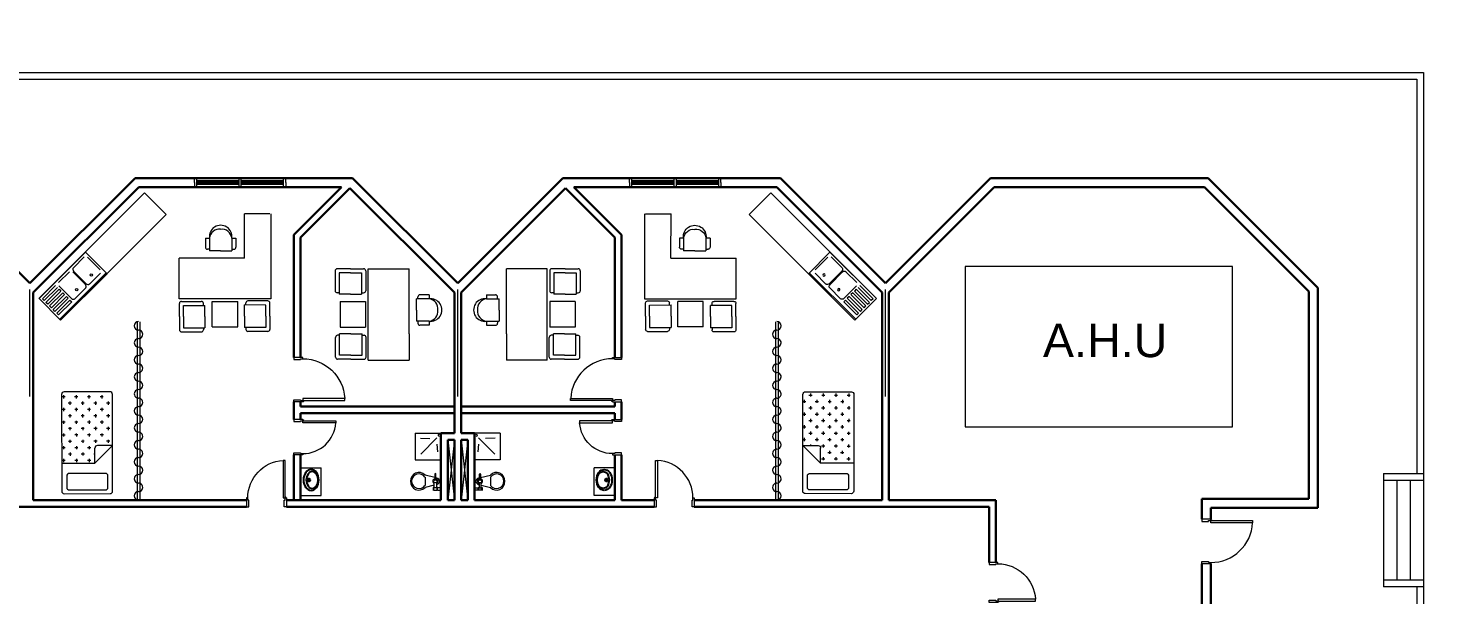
# Model space of a CAD drawing. Extents: x -59 to 582, y -1177 to 100.
# Drawn here: x 274.18 to 305.93, y -846.32 to -833.61 of the extents above; entities that cross this region are included whole.
import ezdxf

# ---------------------------------------------------------------- set-up
doc = ezdxf.new("R2010")
doc.units = 0
doc.header["$LTSCALE"] = 0.15
doc.layers.get('0').update_dxf_attribs({"color": 252})
doc.layers.add('0 sockets', color=252, linetype='Continuous')
doc.layers.add('00', color=252, linetype='Continuous')
for name, color, linetype, lineweight in [('anal', 252, 'Continuous', 20), ('DOOR', 252, 'Continuous', 20), ('FUR', 252, 'Continuous', 9), ('FURNITURE-1', 252, 'Continuous', 9), ('sofa', 252, 'Continuous', 9), ('wall', 252, 'Continuous', 30)]:
    doc.layers.add(name, color=color, linetype=linetype, lineweight=lineweight)
doc.styles.add('ROMAND', font='ROMAND.SHX')

# ---------------------------------------------------------------- blocks, each defined once
blk = doc.blocks.new('WQ')
h = blk.add_hatch(color=6)
h.dxf.hatch_style = 1
h.paths.add_polyline_path([(-126.091, 5), (-126.091, -169.521), (126.091, -169.521), (126.091, 5)])
h.paths.add_polyline_path([(121.091, 0), (121.091, -164.521), (-121.091, -164.521), (-121.091, 0)], flags=16)
at = {"layer": '0 sockets', "color": 3, "style": 'ROMAND'}
blk.add_attdef('ACCESS_CONTROL', (-48.663, 7.622), '', height=7.973, dxfattribs=at)
blk = doc.blocks.new('A$C30776E45')
at = {"layer": 'FUR'}
for p, q in [((1.641, 2.361), (1.851, 2.571)), ((1.915, 2.571), (2.231, 2.256)), ((1.641, 2.361), (1.431, 2.151)), ((1.705, 2.297), (1.528, 2.119)), ((1.705, 2.297), (1.883, 2.474)), ((1.883, 2.474), (2.223, 2.135)), ((0, 0.754), (1.347, 2.101)), ((1.347, 2.101), (2.801, 0.646)), ((1.431, 2.086), (1.746, 1.771)), ((1.528, 2.119), (1.867, 1.779)), ((2.045, 1.957), (1.867, 1.779)), ((2.321, 2.021), (1.917, 1.617)), ((2.045, 1.957), (2.223, 2.135)), ((2.198, 2.159), (2.231, 2.192)), ((2.725, 1.617), (2.321, 2.021)), ((1.843, 1.804), (1.81, 1.771)), ((2.321, 1.213), (1.917, 1.617)), ((2.725, 1.617), (2.321, 1.213)), ((2.678, 1.337), (2.501, 1.159)), ((2.678, 1.337), (2.856, 1.515)), ((3.196, 1.175), (2.856, 1.515)), ((2.881, 1.491), (2.913, 1.523)), ((3.293, 1.208), (2.977, 1.523)), ((1.121, 1.034), (0.421, 0.333)), ((1.121, 1.034), (2.155, 0)), ((2.525, 1.135), (2.493, 1.103)), ((2.808, 0.723), (2.493, 1.038)), ((2.84, 0.82), (2.501, 1.159)), ((3.018, 0.998), (2.84, 0.82)), ((3.018, 0.998), (3.196, 1.175)), ((3.083, 0.933), (3.293, 1.143)), ((0.017, 0.737), (0.421, 0.333)), ((0.938, 0.582), (1.083, 0.726)), ((1.003, 0.517), (1.204, 0.718)), ((1.18, 0.694), (1.148, 0.726)), ((1.382, 0.541), (1.204, 0.718)), ((2.801, 0.646), (2.155, 0)), ((3.083, 0.933), (2.872, 0.723)), ((1.003, 0.517), (0.938, 0.582)), ((1.359, 0.162), (1.56, 0.363)), ((1.382, 0.541), (1.56, 0.363)), ((1.535, 0.339), (1.568, 0.306)), ((1.423, 0.097), (1.359, 0.162)), ((1.423, 0.097), (1.568, 0.242))]:
    blk.add_line(p, q, dxfattribs=at)
for centre, radius, start, end in [((1.883, 2.539), 0.0457, 45, 135), ((2.198, 2.224), 0.0457, 315, 45), ((1.463, 2.119), 0.0457, 135, 225), ((1.778, 1.804), 0.0457, 225, 315), ((2.945, 1.491), 0.0457, 45, 135), ((2.525, 1.07), 0.0457, 135, 225), ((3.26, 1.175), 0.0457, 315, 45), ((1.115, 0.694), 0.0457, 45, 135), ((2.84, 0.755), 0.0457, 225, 315), ((1.157, 0.316), 0.254, 127.4334, 322.5666), ((1.181, 0.379), 0.225, 142.1177, 232.1177), ((1.22, 0.339), 0.225, 217.8823, 307.8823), ((1.535, 0.274), 0.0457, 315, 45)]:
    blk.add_arc(centre, radius, start, end, dxfattribs=at)
blk = doc.blocks.new('A$C48FC3568')
at = {"layer": 'FUR'}
h = blk.add_hatch(dxfattribs=at)
h.set_pattern_fill('CROSS', color=256, scale=0.5, style=0)
h.set_pattern_definition([(0, (-34.60875, 58.23435), (0.125, -0.125), [0.0625, -0.1875]), (270, (-34.5775, 58.2656), (-0.125, -0.125), [0.0625, -0.1875])])
h.paths.add_polyline_path([(1.055, 0.703), (1.055, 1), (0.05, 1, 0.414214), (0, 0.95), (0, 0.05, 0.414214), (0.05, 0), (1.402, 0), (1.402, 0.653), (1.105, 0.653, -0.414214)])
for p, q in [((0, 0.95), (0, 0.05)), ((1.95, 1), (0.05, 1)), ((1.402, 0.653), (1.055, 1)), ((1.055, 1), (1.055, 0.703)), ((1.602, 0.859), (1.602, 0.15)), ((1.877, 0.909), (1.652, 0.909)), ((1.927, 0.15), (1.927, 0.859)), ((2, 0.05), (2, 0.95)), ((1.402, 0.653), (1.105, 0.653)), ((1.402, 0), (1.402, 0.653)), ((1.652, 0.1), (1.877, 0.1)), ((0.05, 0), (1.95, 0))]:
    blk.add_line(p, q, dxfattribs=at)
for centre, start, end in [((0.05, 0.95), 90, 180), ((1.652, 0.859), 90, 180), ((1.877, 0.859), 360, 90), ((1.95, 0.95), 360, 90), ((1.105, 0.703), 180, 270), ((0.05, 0.05), 180, 270), ((1.652, 0.15), 180, 270), ((1.877, 0.15), 270, 0), ((1.95, 0.05), 270, 360)]:
    blk.add_arc(centre, 0.05, start, end, dxfattribs=at)
blk = doc.blocks.new('A$C058220D9')
at = {"layer": 'FUR'}
blk.add_blockref('A$C48FC3568', (0, 0), dxfattribs=at)
blk = doc.blocks.new('D100')
at = {"layer": 'DOOR'}
for points in [[(0.03, 0.2), (0.03, 1.14), (0.078, 1.14), (0.078, 0.2)], [(0.03, 0.2), (0, 0.2), (0, 0), (0.05, 0), (0.05, 0.15), (0.03, 0.15)], [(0.97, 0.2), (1, 0.2), (1, 0), (0.95, 0), (0.95, 0.15), (0.97, 0.15)]]:
    blk.add_lwpolyline(points, close=True, dxfattribs=at)
blk.add_circle((0.02, 0.21), 0.01, dxfattribs=at)
blk.add_arc((0.029, 0.2), 0.941, 0.0029, 86.9663, dxfattribs=at)
blk = doc.blocks.new('ELLIPSE')
blk.add_circle((0.5, 0.5), 0.5)
blk = doc.blocks.new('D80')
at = {"layer": 'DOOR'}
for points in [[(0.03, 0.2), (0.03, 0.94), (0.078, 0.94), (0.078, 0.2)], [(0.03, 0.2), (0, 0.2), (0, 0), (0.05, 0), (0.05, 0.15), (0.03, 0.15)], [(0.77, 0.2), (0.8, 0.2), (0.8, 0), (0.75, 0), (0.75, 0.15), (0.77, 0.15)]]:
    blk.add_lwpolyline(points, close=True, dxfattribs=at)
blk.add_circle((0.02, 0.21), 0.01, dxfattribs=at)
blk.add_arc((0.03, 0.2), 0.74, 0, 86.2769, dxfattribs=at)
blk = doc.blocks.new('D90')
at = {"layer": 'DOOR'}
for points in [[(0.03, 0.2), (0.03, 1.04), (0.078, 1.04), (0.078, 0.2)], [(0.03, 0.2), (0, 0.2), (0, 0), (0.05, 0), (0.05, 0.15), (0.03, 0.15)], [(0.87, 0.2), (0.9, 0.2), (0.9, 0), (0.85, 0), (0.85, 0.15), (0.87, 0.15)]]:
    blk.add_lwpolyline(points, close=True, dxfattribs=at)
blk.add_circle((0.02, 0.21), 0.01, dxfattribs=at)
blk.add_arc((0.025, 0.197), 0.845, 0.2218, 86.3889, dxfattribs=at)
blk = doc.blocks.new('ARCH')
for centre, radius in [((110.058, 389.926), 0.0306), ((110.058, 389.926), 0.0172), ((116.742, 389.926), 0.0306), ((116.742, 389.926), 0.0172)]:
    blk.add_circle(centre, radius)
at = {"layer": 'anal'}
for p, q in [((82.125, 399.075), (132.6, 399.075)), ((132.6, 399.075), (135.075, 399.075)), ((135.075, 399.075), (135.075, 390.6)), ((82.275, 398.925), (132.6, 398.925)), ((132.6, 398.925), (134.925, 398.925)), ((134.925, 398.925), (134.925, 390.6)), ((107.493, 396.6), (107.493, 396.7)), ((107.493, 396.6), (107.493, 396.5)), ((107.543, 396.6), (107.543, 396.7)), ((107.543, 396.5), (107.543, 396.7)), ((108.493, 396.64), (107.543, 396.64)), ((108.493, 396.615), (107.543, 396.615)), ((108.493, 396.585), (107.543, 396.585)), ((108.493, 396.56), (107.543, 396.56)), ((108.493, 396.5), (108.493, 396.7)), ((108.493, 396.7), (108.543, 396.7)), ((108.493, 396.5), (108.543, 396.5)), ((108.543, 396.5), (108.543, 396.7)), ((109.493, 396.64), (108.543, 396.64)), ((109.493, 396.615), (108.543, 396.615)), ((109.493, 396.585), (108.543, 396.585)), ((109.493, 396.56), (108.543, 396.56)), ((109.493, 396.6), (109.493, 396.7)), ((109.493, 396.5), (109.493, 396.7)), ((109.543, 396.6), (109.543, 396.7)), ((109.543, 396.6), (109.543, 396.5)), ((117.257, 396.6), (117.257, 396.7)), ((117.257, 396.6), (117.257, 396.5)), ((117.307, 396.6), (117.307, 396.7)), ((117.307, 396.5), (117.307, 396.7)), ((118.257, 396.64), (117.307, 396.64)), ((118.257, 396.615), (117.307, 396.615)), ((118.257, 396.585), (117.307, 396.585)), ((118.257, 396.56), (117.307, 396.56)), ((118.257, 396.5), (118.257, 396.7)), ((118.257, 396.7), (118.307, 396.7)), ((118.257, 396.5), (118.307, 396.5)), ((118.307, 396.5), (118.307, 396.7)), ((119.257, 396.64), (118.307, 396.64)), ((119.257, 396.615), (118.307, 396.615)), ((119.257, 396.585), (118.307, 396.585)), ((119.257, 396.56), (118.307, 396.56)), ((119.257, 396.6), (119.257, 396.7)), ((119.257, 396.5), (119.257, 396.7)), ((119.307, 396.6), (119.307, 396.7)), ((119.307, 396.6), (119.307, 396.5)), ((103.8, 391.8), (103.8, 394.2)), ((103.8, 391.8), (103.8, 394.2)), ((103.8, 391.8), (103.8, 394.2)), ((103.8, 391.8), (103.8, 394.2)), ((103.8, 391.8), (103.8, 394.2)), ((103.8, 391.8), (103.8, 394.2)), ((103.8, 391.8), (103.8, 394.2)), ((103.8, 391.8), (103.8, 394.2)), ((103.8, 391.8), (103.8, 394.2)), ((103.8, 391.8), (103.8, 394.2)), ((103.8, 391.8), (103.8, 394.2)), ((103.8, 391.8), (103.8, 394.2)), ((103.8, 391.8), (103.8, 394.2)), ((103.8, 391.8), (103.8, 394.2)), ((103.8, 391.8), (103.8, 394.2)), ((103.8, 391.8), (103.8, 394.2)), ((103.8, 391.8), (103.8, 394.2)), ((103.8, 391.8), (103.8, 394.2)), ((113.4, 391.8), (113.4, 394.2)), ((113.4, 391.8), (113.4, 394.2)), ((113.4, 391.8), (113.4, 394.2)), ((113.4, 391.8), (113.4, 394.2)), ((113.4, 391.8), (113.4, 394.2)), ((113.4, 391.8), (113.4, 394.2)), ((113.4, 391.8), (113.4, 394.2)), ((113.4, 391.8), (113.4, 394.2)), ((113.4, 391.8), (113.4, 394.2)), ((113.4, 391.8), (113.4, 394.2)), ((113.4, 391.8), (113.4, 394.2)), ((113.4, 391.8), (113.4, 394.2)), ((113.4, 391.8), (113.4, 394.2)), ((113.4, 391.8), (113.4, 394.2)), ((113.4, 391.8), (113.4, 394.2)), ((113.4, 391.8), (113.4, 394.2)), ((113.4, 391.8), (113.4, 394.2)), ((113.4, 391.8), (113.4, 394.2)), ((123, 391.8), (123, 394.2)), ((123, 391.8), (123, 394.2)), ((123, 391.8), (123, 394.2)), ((123, 391.8), (123, 394.2)), ((123, 391.8), (123, 394.2)), ((123, 391.8), (123, 394.2)), ((123, 391.8), (123, 394.2)), ((123, 391.8), (123, 394.2)), ((123, 391.8), (123, 394.2)), ((123, 391.8), (123, 394.2)), ((123, 391.8), (123, 394.2)), ((123, 391.8), (123, 394.2)), ((123, 391.8), (123, 394.2)), ((123, 391.8), (123, 394.2)), ((123, 391.8), (123, 394.2)), ((123, 391.8), (123, 394.2)), ((123, 391.8), (123, 394.2)), ((123, 391.8), (123, 394.2)), ((113.325, 390.825), (113.175, 389.475)), ((113.175, 390.825), (113.325, 389.475)), ((113.625, 390.825), (113.475, 389.475)), ((113.475, 390.825), (113.625, 389.475)), ((134.925, 390.6), (134.925, 390.075)), ((135.075, 390.6), (135.075, 346.125)), ((134.175, 390.075), (134.175, 387.525)), ((134.175, 390.075), (135.075, 390.075)), ((134.175, 389.925), (134.475, 389.925)), ((134.175, 389.925), (135.075, 389.925)), ((134.475, 389.925), (134.475, 387.675)), ((134.775, 389.925), (134.775, 387.675)), ((135.075, 390.075), (135.075, 387.525)), ((135.075, 387.675), (134.175, 387.675)), ((135.075, 387.525), (134.175, 387.525)), ((134.925, 387.525), (134.925, 346.275))]:
    blk.add_line(p, q, dxfattribs=at)
blk.add_lwpolyline([(130.786, 394.721), (124.786, 394.721), (124.786, 391.121), (130.786, 391.121)], close=True, dxfattribs=at)
at = {"layer": 'DOOR'}
blk.add_line((117.859, 389.475), (117.839, 389.475), dxfattribs=at)
for points in [[(117.839, 389.525), (117.839, 390.365), (117.887, 390.365), (117.887, 389.525)], [(118.679, 389.525), (118.709, 389.525), (118.709, 389.325), (118.659, 389.325), (118.659, 389.475), (118.679, 389.475)]]:
    blk.add_lwpolyline(points, close=True, dxfattribs=at)
blk.add_lwpolyline([(117.839, 389.475), (117.839, 389.525), (117.809, 389.525), (117.809, 389.325), (117.859, 389.325), (117.859, 389.475)], dxfattribs=at)
blk.add_circle((117.829, 389.535), 0.01, dxfattribs=at)
blk.add_arc((117.834, 389.522), 0.845, 0.2218, 86.3889, dxfattribs=at)
at = {"layer": 'FUR'}
for p, q in [((106.374, 396.369), (104.003, 393.999)), ((106.859, 395.885), (106.374, 396.369)), ((119.941, 395.885), (120.426, 396.369)), ((120.426, 396.369), (122.797, 393.999)), ((104.489, 393.515), (106.859, 395.885)), ((122.311, 393.515), (119.941, 395.885)), ((104.004, 394), (105.046, 395.042)), ((104.774, 394.689), (105.017, 394.932)), ((105.046, 395.042), (105.531, 394.557)), ((105.093, 394.927), (105.375, 394.644)), ((121.754, 395.042), (121.269, 394.557)), ((121.707, 394.927), (121.425, 394.644)), ((122.796, 394), (121.754, 395.042)), ((122.026, 394.689), (121.783, 394.932)), ((104.444, 394.359), (104.687, 394.602)), ((104.469, 393.535), (105.511, 394.578)), ((104.762, 394.597), (105.045, 394.314)), ((105.063, 394.331), (104.78, 394.614)), ((105.381, 394.569), (105.138, 394.325)), ((110.649, 394.62), (110.649, 394.174)), ((110.992, 394.666), (110.695, 394.666)), ((110.741, 394.574), (110.741, 394.094)), ((110.992, 394.574), (110.741, 394.574)), ((110.992, 394.666), (111.289, 394.666)), ((110.992, 394.574), (111.244, 394.574)), ((111.244, 394.574), (111.244, 394.094)), ((111.335, 394.62), (111.335, 394.174)), ((111.393, 392.612), (111.393, 394.669)), ((111.393, 394.669), (112.308, 394.669)), ((112.308, 393.208), (112.308, 394.669)), ((115.407, 394.669), (114.492, 394.669)), ((114.492, 393.208), (114.492, 394.669)), ((115.407, 392.612), (115.407, 394.669)), ((115.465, 394.62), (115.465, 394.174)), ((115.808, 394.666), (115.511, 394.666)), ((115.808, 394.574), (115.556, 394.574)), ((115.556, 394.574), (115.556, 394.094)), ((115.808, 394.666), (116.105, 394.666)), ((115.808, 394.574), (116.059, 394.574)), ((116.059, 394.574), (116.059, 394.094)), ((116.151, 394.62), (116.151, 394.174)), ((122.331, 393.535), (121.289, 394.578)), ((121.419, 394.569), (121.662, 394.325)), ((121.737, 394.331), (122.02, 394.614)), ((122.038, 394.597), (121.755, 394.314)), ((122.356, 394.359), (122.113, 394.602)), ((104.375, 394.289), (104.079, 393.994)), ((104.12, 393.954), (104.415, 394.249)), ((104.733, 394.001), (104.45, 394.284)), ((105.531, 394.557), (104.489, 393.515)), ((121.269, 394.557), (122.311, 393.515)), ((122.067, 394.001), (122.35, 394.284)), ((122.68, 393.954), (122.385, 394.249)), ((122.425, 394.289), (122.721, 393.994)), ((104.489, 393.515), (104.004, 394)), ((104.079, 393.994), (104.12, 393.954)), ((104.16, 393.913), (104.455, 394.209)), ((104.496, 394.168), (104.2, 393.873)), ((104.241, 393.832), (104.536, 394.128)), ((104.577, 394.087), (104.281, 393.792)), ((104.322, 393.752), (104.617, 394.047)), ((104.657, 394.007), (104.362, 393.711)), ((104.402, 393.671), (104.698, 393.966)), ((104.738, 393.926), (104.443, 393.63)), ((104.455, 394.209), (104.496, 394.168)), ((104.536, 394.128), (104.577, 394.087)), ((104.617, 394.047), (104.657, 394.007)), ((104.698, 393.966), (104.738, 393.926)), ((105.051, 394.239), (104.808, 393.995)), ((110.741, 394.129), (110.695, 394.129)), ((110.992, 394.094), (110.741, 394.094)), ((110.761, 393.929), (110.761, 393.358)), ((110.761, 393.929), (111.332, 393.929)), ((110.992, 394.094), (111.244, 394.094)), ((111.244, 394.129), (111.289, 394.129)), ((111.332, 393.929), (111.332, 393.358)), ((112.472, 393.741), (112.472, 393.992)), ((112.756, 393.992), (112.472, 393.992)), ((112.506, 393.992), (112.506, 394.038)), ((112.756, 394.084), (112.552, 394.084)), ((112.756, 394.084), (112.756, 393.992)), ((114.044, 394.084), (114.248, 394.084)), ((114.044, 394.084), (114.044, 393.992)), ((114.044, 393.992), (114.328, 393.992)), ((114.294, 393.992), (114.294, 394.038)), ((114.328, 393.741), (114.328, 393.992)), ((116.039, 393.929), (115.468, 393.929)), ((115.468, 393.929), (115.468, 393.358)), ((115.556, 394.129), (115.511, 394.129)), ((115.808, 394.094), (115.556, 394.094)), ((115.808, 394.094), (116.059, 394.094)), ((116.039, 393.929), (116.039, 393.358)), ((116.059, 394.129), (116.105, 394.129)), ((121.749, 394.239), (121.992, 393.995)), ((122.102, 393.966), (122.062, 393.926)), ((122.062, 393.926), (122.357, 393.63)), ((122.398, 393.671), (122.102, 393.966)), ((122.183, 394.047), (122.143, 394.007)), ((122.143, 394.007), (122.438, 393.711)), ((122.478, 393.752), (122.183, 394.047)), ((122.264, 394.128), (122.223, 394.087)), ((122.223, 394.087), (122.519, 393.792)), ((122.559, 393.832), (122.264, 394.128)), ((122.345, 394.209), (122.304, 394.168)), ((122.304, 394.168), (122.6, 393.873)), ((122.311, 393.515), (122.796, 394)), ((122.64, 393.913), (122.345, 394.209)), ((122.721, 393.994), (122.68, 393.954)), ((104.2, 393.873), (104.16, 393.913)), ((104.281, 393.792), (104.241, 393.832)), ((104.362, 393.711), (104.322, 393.752)), ((104.443, 393.63), (104.402, 393.671)), ((112.472, 393.741), (112.472, 393.489)), ((114.328, 393.741), (114.328, 393.489)), ((122.357, 393.63), (122.398, 393.671)), ((122.438, 393.711), (122.478, 393.752)), ((122.519, 393.792), (122.559, 393.832)), ((122.6, 393.873), (122.64, 393.913)), ((106.208, 393.478), (106.208, 389.475)), ((106.265, 393.478), (106.265, 389.475)), ((110.761, 393.358), (111.332, 393.358)), ((112.756, 393.489), (112.472, 393.489)), ((112.506, 393.489), (112.506, 393.444)), ((112.756, 393.398), (112.552, 393.398)), ((112.756, 393.489), (112.756, 393.398)), ((114.044, 393.489), (114.044, 393.398)), ((114.044, 393.489), (114.328, 393.489)), ((114.044, 393.398), (114.248, 393.398)), ((114.294, 393.489), (114.294, 393.444)), ((116.039, 393.358), (115.468, 393.358)), ((120.535, 393.478), (120.535, 389.475)), ((120.592, 393.478), (120.592, 389.475)), ((110.659, 392.682), (110.659, 393.128)), ((110.75, 393.173), (110.705, 393.173)), ((110.75, 392.728), (110.75, 393.208)), ((111.002, 393.208), (110.75, 393.208)), ((111.002, 393.208), (111.253, 393.208)), ((111.253, 392.728), (111.253, 393.208)), ((111.253, 393.173), (111.299, 393.173)), ((111.345, 392.682), (111.345, 393.128)), ((112.308, 393.208), (112.308, 392.612)), ((114.492, 393.208), (114.492, 392.612)), ((115.455, 392.682), (115.455, 393.128)), ((115.547, 393.173), (115.501, 393.173)), ((115.547, 392.728), (115.547, 393.208)), ((115.798, 393.208), (115.547, 393.208)), ((115.798, 393.208), (116.05, 393.208)), ((116.05, 392.728), (116.05, 393.208)), ((116.05, 393.173), (116.095, 393.173)), ((116.141, 392.682), (116.141, 393.128)), ((111.002, 392.728), (110.75, 392.728)), ((111.002, 392.728), (111.253, 392.728)), ((115.798, 392.728), (115.547, 392.728)), ((115.798, 392.728), (116.05, 392.728)), ((111.002, 392.636), (110.705, 392.636)), ((111.002, 392.636), (111.299, 392.636)), ((111.393, 392.612), (112.308, 392.612)), ((115.407, 392.612), (114.492, 392.612)), ((115.798, 392.636), (115.501, 392.636)), ((115.798, 392.636), (116.095, 392.636))]:
    blk.add_line(p, q, dxfattribs=at)
for centre, radius, start, end in [((110.695, 394.62), 0.0457, 90, 180), ((111.289, 394.62), 0.0457, 0, 90), ((115.511, 394.62), 0.0457, 90, 180), ((116.105, 394.62), 0.0457, 360, 90), ((110.695, 394.174), 0.0457, 180, 270), ((111.289, 394.174), 0.0457, 270, 0), ((112.552, 394.038), 0.0457, 90, 180), ((112.79, 393.741), 0.254, 262.4334, 97.5666), ((112.729, 393.769), 0.225, 352.8823, 82.8823), ((114.01, 393.741), 0.254, 82.4334, 277.5666), ((114.071, 393.769), 0.225, 97.1177, 187.1177), ((114.248, 394.038), 0.0457, 360, 90), ((115.511, 394.174), 0.0457, 180, 270), ((116.105, 394.174), 0.0457, 270, 360), ((112.729, 393.713), 0.225, 277.1177, 7.1177), ((114.071, 393.713), 0.225, 172.8823, 262.8823), ((106.237, 393.386), 0.0953, 90, 268.5024), ((106.237, 393.195), 0.0953, 270, 91.4976), ((112.552, 393.444), 0.0457, 180, 270), ((114.248, 393.444), 0.0457, 270, 360), ((120.563, 393.195), 0.0953, 88.5024, 270), ((120.563, 393.386), 0.0953, 271.4976, 90), ((106.237, 393.005), 0.0953, 90, 271.4976), ((110.705, 393.128), 0.0457, 90, 180), ((111.299, 393.128), 0.0457, 360, 90), ((115.501, 393.128), 0.0457, 90, 180), ((116.095, 393.128), 0.0457, 0, 90), ((120.563, 393.005), 0.0953, 268.5024, 90), ((106.237, 392.623), 0.0953, 90, 268.5024), ((106.237, 392.814), 0.0953, 270, 88.5024), ((110.705, 392.682), 0.0457, 180, 270), ((111.299, 392.682), 0.0457, 270, 360), ((115.501, 392.682), 0.0457, 180, 270), ((116.095, 392.682), 0.0457, 270, 0), ((120.563, 392.814), 0.0953, 91.4976, 270), ((120.563, 392.623), 0.0953, 271.4976, 90), ((106.237, 392.242), 0.0953, 90, 271.4976), ((106.237, 392.433), 0.0953, 270, 91.4976), ((120.563, 392.433), 0.0953, 88.5024, 270), ((120.563, 392.242), 0.0953, 268.5024, 90), ((106.237, 392.049), 0.0953, 271.4976, 90), ((120.563, 392.049), 0.0953, 90, 268.5024), ((106.237, 391.858), 0.0953, 88.5024, 270), ((106.237, 391.668), 0.0953, 268.5024, 90), ((120.563, 391.668), 0.0953, 90, 271.4976), ((120.563, 391.858), 0.0953, 270, 91.4976), ((106.237, 391.477), 0.0953, 91.4976, 270), ((120.563, 391.477), 0.0953, 270, 88.5024), ((106.237, 391.096), 0.0953, 88.5024, 270), ((106.237, 391.286), 0.0953, 271.4976, 90), ((120.563, 391.286), 0.0953, 90, 268.5024), ((120.563, 391.096), 0.0953, 270, 91.4976), ((106.237, 390.714), 0.0953, 91.4976, 270), ((106.237, 390.905), 0.0953, 268.5024, 90), ((120.563, 390.905), 0.0953, 90, 271.4976), ((120.563, 390.714), 0.0953, 270, 88.5024), ((106.237, 390.524), 0.0953, 268.5024, 90), ((120.563, 390.524), 0.0953, 90, 271.4976), ((106.237, 390.333), 0.0953, 91.4976, 270), ((106.237, 390.142), 0.0953, 271.4976, 90), ((120.563, 390.142), 0.0953, 90, 268.5024), ((120.563, 390.333), 0.0953, 270, 88.5024), ((106.237, 389.952), 0.0953, 88.5024, 270), ((106.237, 389.761), 0.0953, 268.5024, 90), ((120.563, 389.761), 0.0953, 90, 271.4976), ((120.563, 389.952), 0.0953, 270, 91.4976), ((106.237, 389.57), 0.0953, 91.4976, 270), ((120.563, 389.57), 0.0953, 270, 88.5024)]:
    blk.add_arc(centre, radius, start, end, dxfattribs=at)
for centre, start_param, end_param in [((104.815, 394.649), 0, 1.570796), ((105.01, 394.279), 3.141593, 4.712389), ((105.097, 394.366), 1.570796, 3.141593), ((104.767, 394.036), 1.570796, 3.141593)]:
    blk.add_ellipse(centre, major_axis=(-0.0404, 0.0404), ratio=0.86, start_param=start_param, end_param=end_param, dxfattribs=at)
at = {"layer": 'FUR', "extrusion": (0, 0, -1)}
for centre, start_param, end_param in [((121.985, 394.649), 0, 1.570796), ((122.072, 394.562), 4.712389, 6.283185), ((121.703, 394.366), 1.570796, 3.141593), ((121.79, 394.279), 3.141593, 4.712389), ((122.033, 394.036), 1.570796, 3.141593)]:
    blk.add_ellipse(centre, major_axis=(0.0404, 0.0404), ratio=0.86, start_param=start_param, end_param=end_param, dxfattribs=at)
at = {"layer": 'FUR'}
for centre in [(105.179, 394.528), (104.848, 394.198)]:
    blk.add_ellipse(centre, major_axis=(-0.0202, 0.0202), ratio=0.86, dxfattribs=at)
at = {"layer": 'FUR', "extrusion": (0, 0, -1)}
for centre in [(121.621, 394.528), (121.952, 394.198)]:
    blk.add_ellipse(centre, major_axis=(0.0202, 0.0202), ratio=0.86, dxfattribs=at)
at = {"layer": 'FURNITURE-1', "ltscale": 0.5}
for p, q in [((109.875, 390.197), (110.334, 390.197)), ((110.334, 389.58), (110.334, 390.197)), ((116.925, 390.197), (116.466, 390.197)), ((116.466, 389.58), (116.466, 390.197)), ((109.875, 389.58), (110.334, 389.58)), ((116.925, 389.58), (116.466, 389.58))]:
    blk.add_line(p, q, dxfattribs=at)
at = {"layer": 'sofa'}
for p, q in [((112.447, 390.98), (112.447, 390.38)), ((112.447, 390.98), (113.025, 390.98)), ((112.562, 390.867), (112.777, 390.859)), ((112.935, 390.875), (112.57, 390.503)), ((114.353, 390.98), (113.775, 390.98)), ((113.865, 390.875), (114.23, 390.503)), ((114.238, 390.867), (114.023, 390.859)), ((114.353, 390.98), (114.353, 390.38)), ((112.931, 390.729), (112.95, 390.557)), ((113.869, 390.729), (113.85, 390.557)), ((112.447, 390.38), (113.025, 390.38)), ((114.353, 390.38), (113.775, 390.38)), ((112.886, 389.978), (112.666, 390.036)), ((112.666, 389.989), (112.666, 389.804)), ((112.875, 389.812), (112.666, 389.758)), ((112.875, 389.746), (112.875, 389.871)), ((112.886, 390.059), (112.886, 389.929)), ((112.909, 389.929), (112.909, 390.059)), ((112.932, 389.966), (112.909, 389.972)), ((112.932, 389.827), (112.92, 389.824)), ((112.921, 389.871), (112.921, 389.746)), ((113.868, 389.966), (113.891, 389.972)), ((113.868, 389.827), (113.88, 389.824)), ((113.879, 389.871), (113.879, 389.746)), ((113.891, 389.929), (113.891, 390.059)), ((113.914, 390.059), (113.914, 389.929)), ((113.914, 389.978), (114.134, 390.036)), ((113.925, 389.746), (113.925, 389.871)), ((113.925, 389.812), (114.134, 389.758)), ((114.134, 389.989), (114.134, 389.804)), ((112.863, 389.758), (112.851, 389.758)), ((112.851, 389.758), (112.851, 389.688)), ((112.863, 389.688), (112.863, 389.758)), ((112.932, 389.746), (112.863, 389.746)), ((112.863, 389.7), (112.932, 389.7)), ((112.932, 389.758), (112.932, 389.688)), ((112.944, 389.758), (112.932, 389.758)), ((112.944, 389.688), (112.944, 389.758)), ((113.025, 389.746), (112.944, 389.746)), ((112.944, 389.7), (113.025, 389.7)), ((113.775, 389.746), (113.856, 389.746)), ((113.856, 389.7), (113.775, 389.7)), ((113.856, 389.688), (113.856, 389.758)), ((113.856, 389.758), (113.868, 389.758)), ((113.868, 389.758), (113.868, 389.688)), ((113.868, 389.746), (113.937, 389.746)), ((113.937, 389.7), (113.868, 389.7)), ((113.937, 389.758), (113.949, 389.758)), ((113.937, 389.688), (113.937, 389.758)), ((113.949, 389.758), (113.949, 389.688))]:
    blk.add_line(p, q, dxfattribs=at)
for centre, radius in [((112.992, 390.928), 0.0268), ((113.808, 390.928), 0.0268), ((112.898, 389.897), 0.0347), ((113.902, 389.897), 0.0347)]:
    blk.add_circle(centre, radius, dxfattribs=at)
for centre, radius, start, end in [((112.529, 389.908), 0.188, 43.0172, 183.38), ((112.529, 389.886), 0.188, 176.62, 316.9828), ((112.53, 389.896), 0.165, 34.5054, 179.7), ((112.53, 389.898), 0.165, 180.3, 325.4946), ((112.898, 389.897), 0.0579, 101.8763, 246.5863), ((112.898, 390.059), 0.0116, 0, 180), ((112.898, 389.897), 0.0579, 292.8505, 78.577), ((112.92, 389.897), 0.0707, 280.3889, 79.6111), ((113.88, 389.897), 0.0707, 100.3889, 259.6111), ((113.902, 389.897), 0.0579, 101.423, 247.1495), ((113.902, 390.059), 0.0116, 360, 180), ((113.902, 389.897), 0.0579, 293.4137, 78.1237), ((114.271, 389.908), 0.188, 356.62, 136.9828), ((114.27, 389.896), 0.165, 0.3, 145.4946), ((114.27, 389.898), 0.165, 214.5054, 359.7), ((114.271, 389.886), 0.188, 223.0172, 3.38)]:
    blk.add_arc(centre, radius, start, end, dxfattribs=at)
at = {"layer": 'wall'}
for p, q in [((101.441, 396.7), (103.8, 394.341)), ((103.8, 394.341), (106.159, 396.7)), ((103.875, 394.134), (106.241, 396.5)), ((106.159, 396.7), (111.041, 396.7)), ((106.241, 396.5), (110.794, 396.5)), ((110.794, 396.5), (109.725, 395.431)), ((110.982, 396.476), (109.875, 395.369)), ((110.982, 396.476), (113.325, 394.134)), ((111.041, 396.7), (113.4, 394.341)), ((113.4, 394.341), (115.759, 396.7)), ((113.475, 394.134), (115.818, 396.476)), ((115.759, 396.7), (120.641, 396.7)), ((115.818, 396.476), (116.925, 395.369)), ((116.006, 396.5), (120.559, 396.5)), ((116.006, 396.5), (117.075, 395.431)), ((120.559, 396.5), (122.925, 394.134)), ((120.641, 396.7), (123, 394.341)), ((123, 394.341), (125.359, 396.7)), ((123.075, 394.134), (125.441, 396.5)), ((125.359, 396.7), (130.241, 396.7)), ((125.441, 396.5), (130.159, 396.5)), ((130.159, 396.5), (132.5, 394.159)), ((130.241, 396.7), (132.7, 394.241)), ((109.725, 395.431), (109.725, 392.678)), ((109.875, 395.369), (109.875, 392.678)), ((116.925, 395.369), (116.925, 392.678)), ((117.075, 395.431), (117.075, 392.678)), ((103.875, 394.134), (103.875, 389.475)), ((113.325, 394.134), (113.325, 390.975)), ((113.475, 394.134), (113.475, 390.975)), ((122.925, 394.134), (122.925, 389.475)), ((123.075, 394.134), (123.075, 389.475)), ((132.5, 394.159), (132.5, 389.5)), ((132.7, 394.241), (132.7, 389.3)), ((109.725, 391.678), (109.725, 391.287)), ((109.875, 391.678), (109.875, 391.575)), ((109.875, 391.575), (113.325, 391.575)), ((109.875, 391.425), (113.325, 391.425)), ((109.875, 391.425), (109.875, 391.287)), ((116.925, 391.575), (113.475, 391.575)), ((116.925, 391.425), (113.475, 391.425)), ((116.925, 391.678), (116.925, 391.575)), ((116.925, 391.425), (116.925, 391.287)), ((117.075, 391.678), (117.075, 391.287)), ((113.025, 390.975), (113.025, 389.475)), ((113.325, 390.975), (113.025, 390.975)), ((113.175, 390.825), (113.175, 389.475)), ((113.325, 390.825), (113.175, 390.825)), ((113.325, 390.825), (113.325, 389.475)), ((113.775, 390.975), (113.475, 390.975)), ((113.625, 390.825), (113.475, 390.825)), ((113.475, 390.825), (113.475, 389.475)), ((113.625, 389.475), (113.625, 390.825)), ((113.775, 389.475), (113.775, 390.975)), ((109.725, 390.487), (109.725, 389.475)), ((109.875, 390.487), (109.875, 389.475)), ((116.925, 390.487), (116.925, 389.475)), ((117.075, 390.487), (117.075, 389.475)), ((130.1, 389.5), (130.1, 389.044)), ((132.5, 389.5), (130.1, 389.5)), ((108.659, 389.325), (99.959, 389.325)), ((108.659, 389.475), (103.875, 389.475)), ((113.025, 389.475), (109.559, 389.475)), ((117.809, 389.325), (109.559, 389.325)), ((113.325, 389.475), (113.175, 389.475)), ((113.625, 389.475), (113.475, 389.475)), ((116.925, 389.475), (113.775, 389.475)), ((117.809, 389.475), (117.075, 389.475)), ((122.925, 389.475), (118.709, 389.475)), ((123.075, 389.325), (118.709, 389.325)), ((123, 389.325), (125.325, 389.325)), ((123.075, 389.475), (125.475, 389.475)), ((125.325, 389.325), (125.325, 388.075)), ((125.475, 389.475), (125.475, 388.075)), ((130.3, 389.3), (130.3, 389.044)), ((132.7, 389.3), (130.3, 389.3)), ((130.1, 388.044), (130.1, 387.075)), ((130.3, 388.044), (130.3, 387.041))]:
    blk.add_line(p, q, dxfattribs=at)
for p, xscale, yscale, zscale, rotation in [((110.283, 390.162), -0.4712399999999661, 0.3450149999999894, 0.4712399999999917, 90), ((110.27, 390.117), -0.3824999999999932, 0.2677499999999782, 0.3824999999999932, 90), ((116.517, 390.162), 0.4712399999999661, 0.3450149999999894, 0.4712399999999661, 270), ((116.53, 390.117), 0.3824999999999932, 0.2677499999999782, 0.3824999999999932, 270)]:
    blk.add_blockref('ELLIPSE', p, dxfattribs=dict(xscale=xscale, yscale=yscale, zscale=zscale, rotation=rotation))
at = {"layer": 'DOOR', "xscale": -1}
for name, p, rotation in [('D100', (109.725, 391.678), 270), ('D80', (117.075, 391.287), 90), ('D90', (125.325, 387.175), 270)]:
    blk.add_blockref(name, p, dxfattribs=dict(at, rotation=rotation))
at = {"layer": 'DOOR'}
for name, p, rotation in [('D100', (117.075, 391.678), 90), ('D80', (109.725, 391.287), 270), ('D100', (130.1, 389.044), 270)]:
    blk.add_blockref(name, p, dxfattribs=dict(at, rotation=rotation))
at = {"layer": 'DOOR', "xscale": -1}
blk.add_blockref('D90', (109.559, 389.325), dxfattribs=at)
at = {"layer": 'FUR', "rotation": 224.9999999999995}
blk.add_blockref('A$C30776E45', (108.675, 396.432), dxfattribs=at)
at = {"layer": 'FUR', "xscale": -1, "rotation": 135.0000000000005}
blk.add_blockref('A$C30776E45', (118.125, 396.432), dxfattribs=at)
at = {"layer": 'FUR'}
for p, xscale, yscale, zscale, rotation in [((104.508, 391.903), 1.142857142856969, 1.142857142856969, 1.142857142856969, 270.1259017659573), ((122.292, 391.903), -1.142857142856969, 1.142857142856997, 1.142857142857, 89.87409823404263)]:
    blk.add_blockref('A$C058220D9', p, dxfattribs=dict(at, xscale=xscale, yscale=yscale, zscale=zscale, rotation=rotation))
at = {"layer": 'anal', "insert": (126.533, 393.433), "char_height": 0.75, "width": 4.8, "attachment_point": 1}
blk.add_mtext('{\\fArial|b0|i0|c0|p34;A.H.U}', dxfattribs=at)

msp = doc.modelspace()

# ---------------------------------------------------------------- block references
at = {"layer": '0 sockets', "color": 3}
msp.add_blockref('WQ', (244.611, -795.277), dxfattribs=at)
at = {"layer": '00', "color": 3}
msp.add_blockref('ARCH', (170.422, -1233.673), dxfattribs=at)

doc.saveas('drawing.dxf')
